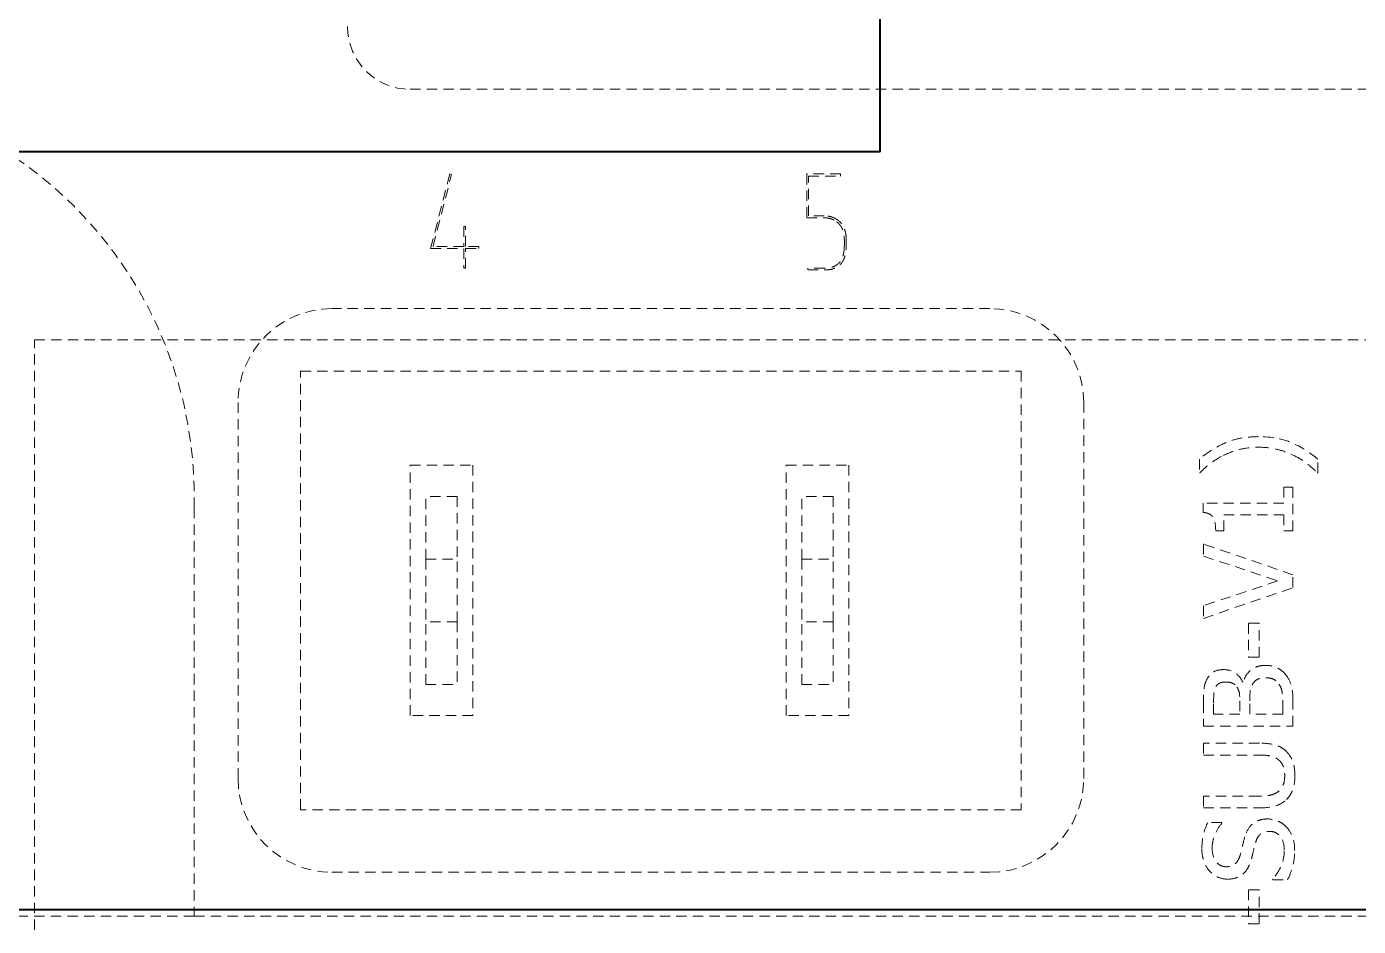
# Model space of a CAD drawing. Header units: inches. Extents: x 6934 to 18973, y 4254 to 7629.
# Drawn here: x 16970.15 to 16991.41, y 4490.09 to 4504.45 of the extents above; entities that cross this region are included whole.
import ezdxf

# ---------------------------------------------------------------- set-up
doc = ezdxf.new("R2010")
doc.units = ezdxf.units.IN
doc.header["$MEASUREMENT"] = 0
doc.linetypes.add('입력 정류부 ASSY$0$DASHED', pattern=[0.2067, 0.1654, -0.0413])
for name, color, linetype, lineweight, true_color in [('입력 정류부 ASSY$0$가려진 것(ISO)', 2, '입력 정류부 ASSY$0$DASHED', 18, 0xffff00), ('입력 정류부 ASSY$0$가려진 좁은 것(ISO)', 2, '입력 정류부 ASSY$0$DASHED', 18, 0xffff00), ('입력 정류부 ASSY$0$가시적인 것(ISO)', 3, 'Continuous', 40, 0x00ff00)]:
    doc.layers.add(name, color=color, linetype=linetype, lineweight=lineweight, true_color=true_color)

# ---------------------------------------------------------------- blocks, each defined once
blk = doc.blocks.new('입력 정류부 ASSY')
at = {"layer": '입력 정류부 ASSY$0$가려진 것(ISO)'}
for p, q in [((322.204, 243.44), (350.204, 243.44)), ((322.834, 242.088), (322.529, 240.899)), ((322.568, 240.933), (322.863, 242.079)), ((322.863, 242.079), (322.834, 242.088)), ((328.532, 242.088), (328.532, 241.389)), ((329.074, 242.088), (328.532, 242.088)), ((328.563, 242.054), (329.074, 242.054)), ((328.563, 241.421), (328.563, 242.054)), ((329.074, 242.054), (329.074, 242.088)), ((328.532, 241.389), (328.811, 241.389)), ((328.811, 241.421), (328.563, 241.421)), ((323.06, 241.249), (323.06, 240.933)), ((323.088, 241.249), (323.06, 241.249)), ((323.088, 240.933), (323.088, 241.249)), ((322.529, 240.899), (323.06, 240.899)), ((323.06, 240.933), (322.568, 240.933)), ((323.06, 240.899), (323.06, 240.582)), ((323.297, 240.933), (323.088, 240.933)), ((323.088, 240.582), (323.088, 240.899)), ((323.088, 240.899), (323.297, 240.899)), ((323.297, 240.899), (323.297, 240.933)), ((329.133, 241.044), (329.133, 240.942)), ((329.163, 240.942), (329.163, 241.044)), ((323.06, 240.582), (323.088, 240.582)), ((328.548, 240.586), (328.548, 240.556)), ((328.818, 240.586), (328.548, 240.586)), ((328.548, 240.556), (328.818, 240.556)), ((331.454, 239.94), (320.954, 239.94)), ((316.205, 239.44), (356.201, 239.44)), ((316.205, 211.443), (316.205, 239.44)), ((320.454, 238.94), (331.954, 238.94)), ((320.454, 231.94), (320.454, 238.94)), ((331.954, 238.94), (331.954, 231.94)), ((319.454, 238.44), (319.454, 232.44)), ((332.954, 232.44), (332.954, 238.44)), ((334.803, 237.537), (334.803, 237.317)), ((336.69, 237.317), (336.69, 237.537)), ((322.204, 233.441), (322.204, 237.44)), ((322.204, 237.44), (323.204, 237.44)), ((323.204, 237.44), (323.204, 233.441)), ((328.204, 237.44), (329.204, 237.44)), ((328.204, 233.441), (328.204, 237.44)), ((329.204, 237.44), (329.204, 233.441)), ((334.803, 237.317), (334.812, 237.317)), ((336.681, 237.317), (336.69, 237.317)), ((336.295, 237.087), (336.149, 237.087)), ((336.149, 237.087), (336.149, 236.833)), ((336.295, 236.39), (336.295, 237.087)), ((322.454, 235.94), (322.454, 236.94)), ((322.954, 236.94), (322.454, 236.94)), ((322.954, 236.94), (322.954, 235.94)), ((328.454, 235.94), (328.454, 236.94)), ((328.954, 236.94), (328.454, 236.94)), ((328.954, 236.94), (328.954, 235.94)), ((336.149, 236.833), (334.862, 236.833)), ((334.862, 236.833), (334.862, 236.685)), ((318.754, 236.76), (318.754, 230.24)), ((335.192, 236.39), (335.192, 236.649)), ((335.192, 236.649), (336.149, 236.649)), ((336.149, 236.649), (336.149, 236.39)), ((335.061, 236.39), (335.192, 236.39)), ((336.149, 236.39), (336.295, 236.39)), ((336.295, 235.69), (334.866, 236.182)), ((334.866, 236.182), (334.866, 235.988)), ((334.866, 235.988), (336.053, 235.592)), ((322.454, 235.94), (322.454, 234.94)), ((322.954, 234.94), (322.954, 235.94)), ((328.454, 235.94), (328.454, 234.94)), ((328.954, 234.94), (328.954, 235.94)), ((336.053, 235.592), (334.866, 235.196)), ((336.295, 235.485), (336.295, 235.69)), ((334.866, 234.993), (336.295, 235.485)), ((334.866, 235.196), (334.866, 234.993)), ((322.454, 233.94), (322.454, 234.94)), ((322.954, 234.94), (322.954, 233.94)), ((328.454, 233.94), (328.454, 234.94)), ((328.954, 234.94), (328.954, 233.94)), ((335.757, 234.915), (335.583, 234.915)), ((335.583, 234.915), (335.583, 234.374)), ((335.757, 234.374), (335.757, 234.915)), ((335.583, 234.374), (335.757, 234.374)), ((322.454, 233.94), (322.954, 233.94)), ((328.454, 233.94), (328.954, 233.94)), ((335.501, 233.976), (335.494, 233.976)), ((334.866, 233.653), (334.866, 233.274)), ((335.028, 233.464), (335.028, 233.646)), ((335.446, 233.68), (335.446, 233.464)), ((335.605, 233.464), (335.605, 233.68)), ((336.295, 233.274), (336.295, 233.684)), ((323.204, 233.441), (322.204, 233.441)), ((329.204, 233.441), (328.204, 233.441)), ((335.446, 233.464), (335.028, 233.464)), ((336.133, 233.464), (335.605, 233.464)), ((336.133, 233.618), (336.133, 233.464)), ((334.866, 233.274), (336.295, 233.274)), ((335.758, 233.002), (334.866, 233.002)), ((334.866, 233.002), (334.866, 232.812)), ((334.866, 232.812), (335.763, 232.812)), ((335.758, 232.158), (334.866, 232.158)), ((334.866, 232.158), (334.866, 231.968)), ((331.954, 231.94), (320.454, 231.94)), ((334.866, 231.968), (335.758, 231.968)), ((335.16, 231.737), (334.934, 231.737)), ((335.16, 231.723), (335.16, 231.737)), ((320.954, 230.94), (331.454, 230.94)), ((335.757, 230.661), (335.583, 230.661)), ((335.583, 230.661), (335.583, 230.12)), ((335.757, 230.12), (335.757, 230.661)), ((335.971, 230.835), (335.971, 230.821)), ((335.971, 230.821), (336.209, 230.821)), ((318.754, 230.24), (310.504, 230.24)), ((318.754, 230.24), (353.654, 230.24)), ((335.583, 230.12), (335.757, 230.12))]:
    blk.add_line(p, q, dxfattribs=at)
for centre, radius, start, end in [((322.204, 244.44), 1, 180, 270), ((312.204, 236.94), 6.552, 358.4273, 91.5727), ((320.954, 238.44), 1.5, 90, 180), ((331.454, 238.44), 1.5, 0, 90), ((320.954, 232.44), 1.5, 180, 270), ((331.454, 232.44), 1.5, 270, 0)]:
    blk.add_arc(centre, radius, start, end, dxfattribs=at)
for points in [[(329.024, 241.355), (328.927, 241.421), (328.811, 241.421)], [(328.811, 241.389), (328.922, 241.389), (329.008, 241.326)], [(329.008, 241.326), (329.133, 241.235), (329.133, 241.044)], [(329.163, 241.044), (329.163, 241.256), (329.024, 241.355)], [(329.133, 240.942), (329.133, 240.586), (328.818, 240.586)], [(328.818, 240.556), (329.163, 240.556), (329.163, 240.942)]]:
    blk.add_open_spline(points, degree=2, dxfattribs=at)
for points, knots in [([(335.746, 237.895), (335.653, 237.895), (335.559, 237.888), (335.383, 237.856), (335.302, 237.833), (335.159, 237.772), (334.997, 237.701), (334.803, 237.537)], [-0.2672385, -0.2672385, -0.2672385, -0.2672385, -0.1667762, -0.1667762, -0.0760655, -0.0760655, 0, 0, 0, 0]), ([(336.69, 237.537), (336.562, 237.646), (336.422, 237.735), (336.194, 237.831), (336.027, 237.895), (335.746, 237.895)], [-0.2616872, -0.2616872, -0.2616872, -0.2616872, -0.0843165, -0.0843165, 0, 0, 0, 0]), ([(335.187, 237.596), (335.27, 237.637), (335.357, 237.668), (335.494, 237.703), (335.597, 237.726), (335.746, 237.726)], [-0.1304444, -0.1304444, -0.1304444, -0.1304444, -0.0448497, -0.0448497, 0, 0, 0, 0]), ([(335.746, 237.726), (335.847, 237.726), (335.947, 237.716), (336.09, 237.68), (336.188, 237.653), (336.306, 237.596)], [-0.1207454, -0.1207454, -0.1207454, -0.1207454, -0.0391085, -0.0391085, 0, 0, 0, 0]), ([(334.812, 237.317), (334.86, 237.371), (334.916, 237.42), (335.003, 237.488), (335.073, 237.541), (335.187, 237.596)], [-0.11076, -0.11076, -0.11076, -0.11076, -0.0380657, -0.0380657, 0, 0, 0, 0]), ([(336.306, 237.596), (336.381, 237.56), (336.452, 237.517), (336.557, 237.436), (336.622, 237.383), (336.681, 237.317)], [-0.07077095, -0.07077095, -0.07077095, -0.07077095, -0.02628131, -0.02628131, 0, 0, 0, 0]), ([(334.862, 236.685), (334.881, 236.684), (334.901, 236.681), (334.935, 236.671), (334.951, 236.665), (334.982, 236.648), (334.996, 236.637), (335.014, 236.615), (335.027, 236.598), (335.056, 236.514), (335.061, 236.451), (335.061, 236.39)], [-0.09425982, -0.09425982, -0.09425982, -0.09425982, -0.07150532, -0.07150532, -0.05186525, -0.05186525, -0.03057936, -0.03057936, -0.01831284, -0.01831284, 0, 0, 0, 0]), ([(335.188, 234.176), (335.148, 234.176), (335.108, 234.171), (335.029, 234.144), (335.004, 234.124), (334.963, 234.09), (334.941, 234.06), (334.924, 234.028)], [-0.02084175, -0.02084175, -0.02084175, -0.02084175, -0.01608908, -0.01608908, -0.01096024, -0.01096024, 0, 0, 0, 0]), ([(335.494, 233.976), (335.474, 234.017), (335.449, 234.054), (335.393, 234.107), (335.36, 234.133), (335.275, 234.169), (335.232, 234.176), (335.188, 234.176)], [-0.04829716, -0.04829716, -0.04829716, -0.04829716, -0.02761454, -0.02761454, -0.01315484, -0.01315484, 0, 0, 0, 0]), ([(335.856, 234.243), (335.821, 234.243), (335.786, 234.24), (335.721, 234.224), (335.691, 234.213), (335.629, 234.177), (335.595, 234.15), (335.535, 234.072), (335.514, 234.025), (335.501, 233.976)], [-0.05446892, -0.05446892, -0.05446892, -0.05446892, -0.04153051, -0.04153051, -0.02961745, -0.02961745, -0.01533863, -0.01533863, 0, 0, 0, 0]), ([(336.179, 234.095), (336.159, 234.121), (336.136, 234.143), (336.086, 234.181), (336.055, 234.199), (335.969, 234.235), (335.913, 234.243), (335.856, 234.243)], [-0.04050512, -0.04050512, -0.04050512, -0.04050512, -0.02808174, -0.02808174, -0.01694005, -0.01694005, 0, 0, 0, 0]), ([(336.295, 233.684), (336.295, 233.767), (336.289, 233.852), (336.255, 233.968), (336.231, 234.029), (336.179, 234.095)], [-0.06340643, -0.06340643, -0.06340643, -0.06340643, -0.0252236, -0.0252236, 0, 0, 0, 0]), ([(334.924, 234.028), (334.899, 233.982), (334.883, 233.934), (334.866, 233.806), (334.866, 233.729), (334.866, 233.653)], [-0.03857501, -0.03857501, -0.03857501, -0.03857501, -0.02294595, -0.02294595, 0, 0, 0, 0]), ([(335.028, 233.646), (335.028, 233.701), (335.028, 233.756), (335.039, 233.844), (335.049, 233.876), (335.066, 233.905)], [-0.02659251, -0.02659251, -0.02659251, -0.02659251, -0.01017617, -0.01017617, 0, 0, 0, 0]), ([(335.066, 233.905), (335.073, 233.918), (335.082, 233.93), (335.107, 233.952), (335.12, 233.959), (335.158, 233.974), (335.186, 233.978), (335.215, 233.978)], [-0.01510538, -0.01510538, -0.01510538, -0.01510538, -0.01208897, -0.01208897, -0.00856017, -0.00856017, 0, 0, 0, 0]), ([(335.215, 233.978), (335.244, 233.978), (335.276, 233.976), (335.329, 233.961), (335.345, 233.952), (335.374, 233.932), (335.388, 233.916), (335.399, 233.898)], [-0.01513379, -0.01513379, -0.01513379, -0.01513379, -0.01046035, -0.01046035, -0.0063672, -0.0063672, 0, 0, 0, 0]), ([(335.399, 233.898), (335.423, 233.86), (335.433, 233.831), (335.444, 233.78), (335.446, 233.733), (335.446, 233.68)], [-0.02644996, -0.02644996, -0.02644996, -0.02644996, -0.01605479, -0.01605479, 0, 0, 0, 0]), ([(335.605, 233.68), (335.605, 233.772), (335.61, 233.812), (335.617, 233.866), (335.626, 233.899), (335.642, 233.93)], [-0.01609939, -0.01609939, -0.01609939, -0.01609939, -0.01043526, -0.01043526, 0, 0, 0, 0]), ([(335.642, 233.93), (335.654, 233.951), (335.668, 233.973), (335.706, 234.011), (335.725, 234.02), (335.774, 234.04), (335.819, 234.045), (335.864, 234.045)], [-0.02183646, -0.02183646, -0.02183646, -0.02183646, -0.01805315, -0.01805315, -0.01358002, -0.01358002, 0, 0, 0, 0]), ([(335.864, 234.045), (335.89, 234.045), (335.917, 234.043), (335.966, 234.031), (335.985, 234.023), (336.03, 233.994), (336.053, 233.97), (336.073, 233.942)], [-0.02162191, -0.02162191, -0.02162191, -0.02162191, -0.01582291, -0.01582291, -0.01010207, -0.01010207, 0, 0, 0, 0]), ([(336.073, 233.942), (336.085, 233.924), (336.095, 233.904), (336.115, 233.853), (336.119, 233.827), (336.131, 233.759), (336.133, 233.686), (336.133, 233.618)], [-0.02781172, -0.02781172, -0.02781172, -0.02781172, -0.02470335, -0.02470335, -0.0202881, -0.0202881, 0, 0, 0, 0]), ([(336.193, 232.866), (336.169, 232.891), (336.142, 232.913), (336.081, 232.949), (336.048, 232.962), (335.931, 232.995), (335.844, 233.002), (335.758, 233.002)], [-0.04700308, -0.04700308, -0.04700308, -0.04700308, -0.03650437, -0.03650437, -0.02576429, -0.02576429, 0, 0, 0, 0]), ([(335.763, 232.812), (335.854, 232.812), (335.904, 232.804), (335.971, 232.79), (336.01, 232.775), (336.046, 232.751)], [-0.02040805, -0.02040805, -0.02040805, -0.02040805, -0.01294765, -0.01294765, 0, 0, 0, 0]), ([(336.325, 232.485), (336.325, 232.608), (336.304, 232.68), (336.265, 232.776), (336.234, 232.824), (336.193, 232.866)], [-0.0311781, -0.0311781, -0.0311781, -0.0311781, -0.01746792, -0.01746792, 0, 0, 0, 0]), ([(336.046, 232.751), (336.066, 232.738), (336.083, 232.722), (336.117, 232.68), (336.128, 232.657), (336.155, 232.592), (336.163, 232.538), (336.163, 232.485)], [-0.02510045, -0.02510045, -0.02510045, -0.02510045, -0.02117682, -0.02117682, -0.01609038, -0.01609038, 0, 0, 0, 0]), ([(336.163, 232.485), (336.163, 232.449), (336.16, 232.412), (336.146, 232.352), (336.134, 232.318), (336.095, 232.259), (336.073, 232.237), (336.046, 232.22)], [-0.03805297, -0.03805297, -0.03805297, -0.03805297, -0.02141862, -0.02141862, -0.00948288, -0.00948288, 0, 0, 0, 0]), ([(336.193, 232.105), (336.215, 232.127), (336.235, 232.151), (336.268, 232.205), (336.282, 232.234), (336.308, 232.308), (336.325, 232.378), (336.325, 232.485)], [-0.07564373, -0.07564373, -0.07564373, -0.07564373, -0.05413502, -0.05413502, -0.03194883, -0.03194883, 0, 0, 0, 0]), ([(336.046, 232.22), (336.009, 232.195), (335.968, 232.179), (335.901, 232.166), (335.852, 232.158), (335.758, 232.158)], [-0.0805126, -0.0805126, -0.0805126, -0.0805126, -0.02809979, -0.02809979, 0, 0, 0, 0]), ([(335.758, 231.968), (335.929, 231.968), (336.017, 231.997), (336.11, 232.036), (336.155, 232.066), (336.193, 232.105)], [-0.03023657, -0.03023657, -0.03023657, -0.03023657, -0.01647976, -0.01647976, 0, 0, 0, 0]), ([(334.934, 231.737), (334.902, 231.674), (334.88, 231.607), (334.854, 231.493), (334.841, 231.417), (334.841, 231.312)], [-0.0788146, -0.0788146, -0.0788146, -0.0788146, -0.03151757, -0.03151757, 0, 0, 0, 0]), ([(335.005, 231.325), (335.005, 231.365), (335.009, 231.405), (335.029, 231.495), (335.045, 231.533), (335.082, 231.617), (335.117, 231.675), (335.16, 231.723)], [-0.03377779, -0.03377779, -0.03377779, -0.03377779, -0.02756428, -0.02756428, -0.01953781, -0.01953781, 0, 0, 0, 0]), ([(335.888, 231.792), (335.854, 231.792), (335.819, 231.789), (335.756, 231.774), (335.727, 231.763), (335.654, 231.722), (335.624, 231.691), (335.569, 231.62), (335.545, 231.565), (335.527, 231.509)], [-0.03832019, -0.03832019, -0.03832019, -0.03832019, -0.03231417, -0.03231417, -0.02676337, -0.02676337, -0.01756294, -0.01756294, 0, 0, 0, 0]), ([(336.191, 231.663), (336.171, 231.684), (336.15, 231.703), (336.101, 231.736), (336.075, 231.749), (335.996, 231.781), (335.943, 231.792), (335.888, 231.792)], [-0.0342902, -0.0342902, -0.0342902, -0.0342902, -0.02555555, -0.02555555, -0.01657907, -0.01657907, 0, 0, 0, 0]), ([(335.699, 231.418), (335.706, 231.442), (335.715, 231.467), (335.737, 231.507), (335.75, 231.525), (335.778, 231.552), (335.796, 231.567), (335.854, 231.59), (335.886, 231.594), (335.918, 231.594)], [-0.04302298, -0.04302298, -0.04302298, -0.04302298, -0.02983489, -0.02983489, -0.01853704, -0.01853704, -0.00952746, -0.00952746, 0, 0, 0, 0]), ([(335.918, 231.594), (335.935, 231.594), (335.953, 231.593), (335.986, 231.586), (336.002, 231.581), (336.042, 231.561), (336.064, 231.544), (336.1, 231.504), (336.119, 231.477), (336.151, 231.386), (336.156, 231.329), (336.156, 231.276)], [-0.06031182, -0.06031182, -0.06031182, -0.06031182, -0.05149193, -0.05149193, -0.04318139, -0.04318139, -0.02894703, -0.02894703, -0.01597692, -0.01597692, 0, 0, 0, 0]), ([(336.321, 231.29), (336.321, 231.367), (336.312, 231.443), (336.276, 231.537), (336.25, 231.598), (336.191, 231.663)], [-0.08476584, -0.08476584, -0.08476584, -0.08476584, -0.0263546, -0.0263546, 0, 0, 0, 0]), ([(334.841, 231.312), (334.841, 231.27), (334.844, 231.228), (334.86, 231.15), (334.871, 231.113), (334.917, 231.011), (334.957, 230.966), (335.021, 230.904), (335.06, 230.877), (335.15, 230.84), (335.199, 230.831), (335.25, 230.831)], [-0.05591473, -0.05591473, -0.05591473, -0.05591473, -0.04868654, -0.04868654, -0.04199964, -0.04199964, -0.02931401, -0.02931401, -0.01516348, -0.01516348, 0, 0, 0, 0]), ([(335.23, 231.029), (335.216, 231.029), (335.201, 231.031), (335.174, 231.036), (335.161, 231.04), (335.124, 231.056), (335.104, 231.071), (335.066, 231.11), (335.046, 231.138), (335.012, 231.224), (335.005, 231.275), (335.005, 231.325)], [-0.05134523, -0.05134523, -0.05134523, -0.05134523, -0.04500603, -0.04500603, -0.03897524, -0.03897524, -0.02754412, -0.02754412, -0.0149853, -0.0149853, 0, 0, 0, 0]), ([(335.527, 231.509), (335.514, 231.463), (335.5, 231.41), (335.486, 231.348), (335.469, 231.276), (335.452, 231.216)], [-0.07419361, -0.07419361, -0.07419361, -0.07419361, -0.01880437, -0.01880437, 0, 0, 0, 0]), ([(335.634, 231.16), (335.645, 231.203), (335.657, 231.254), (335.677, 231.338), (335.688, 231.378), (335.699, 231.418)], [-0.02593303, -0.02593303, -0.02593303, -0.02593303, -0.01249655, -0.01249655, 0, 0, 0, 0]), ([(335.452, 231.216), (335.445, 231.19), (335.436, 231.164), (335.412, 231.12), (335.398, 231.1), (335.368, 231.071), (335.349, 231.056), (335.293, 231.034), (335.261, 231.029), (335.23, 231.029)], [-0.04274835, -0.04274835, -0.04274835, -0.04274835, -0.02975696, -0.02975696, -0.01827943, -0.01827943, -0.00935744, -0.00935744, 0, 0, 0, 0]), ([(335.508, 230.924), (335.539, 230.954), (335.565, 230.989), (335.595, 231.047), (335.615, 231.09), (335.634, 231.16)], [-0.06505709, -0.06505709, -0.06505709, -0.06505709, -0.02182885, -0.02182885, 0, 0, 0, 0]), ([(336.156, 231.276), (336.156, 231.197), (336.137, 231.12), (336.087, 230.998), (336.048, 230.917), (335.971, 230.835)], [-0.08382813, -0.08382813, -0.08382813, -0.08382813, -0.03397129, -0.03397129, 0, 0, 0, 0]), ([(336.209, 230.821), (336.241, 230.887), (336.267, 230.956), (336.297, 231.057), (336.321, 231.138), (336.321, 231.29)], [-0.1487805, -0.1487805, -0.1487805, -0.1487805, -0.045472, -0.045472, 0, 0, 0, 0]), ([(335.25, 230.831), (335.326, 230.831), (335.374, 230.847), (335.439, 230.872), (335.476, 230.894), (335.508, 230.924)], [-0.02091917, -0.02091917, -0.02091917, -0.02091917, -0.01314, -0.01314, 0, 0, 0, 0])]:
    blk.add_open_spline(points, degree=3, knots=knots, dxfattribs=at)
at = {"layer": '입력 정류부 ASSY$0$가려진 좁은 것(ISO)'}
for p, q in [((322.454, 235.94), (322.954, 235.94)), ((328.454, 235.94), (328.954, 235.94)), ((322.954, 234.94), (322.454, 234.94)), ((328.954, 234.94), (328.454, 234.94))]:
    blk.add_line(p, q, dxfattribs=at)
at = {"layer": '입력 정류부 ASSY$0$가시적인 것(ISO)'}
for p, q in [((329.704, 242.44), (329.704, 297.44)), ((329.704, 242.44), (285.704, 242.44)), ((367.204, 230.34), (308.204, 230.34))]:
    blk.add_line(p, q, dxfattribs=at)

msp = doc.modelspace()

# ---------------------------------------------------------------- block references
msp.add_blockref('입력 정류부 ASSY', (16654.075, 4260.012))

doc.saveas('drawing.dxf')
